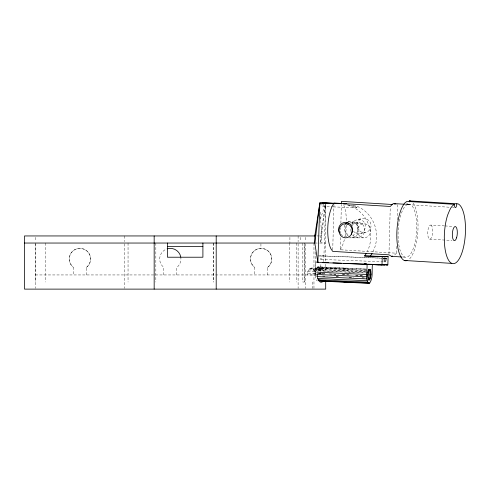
<?xml version="1.0" encoding="UTF-8"?>
<svg xmlns="http://www.w3.org/2000/svg" width="490" height="490" viewBox="0 0 490 490"><rect width="100%" height="100%" fill="white"/><g stroke="black" fill="none" stroke-linecap="round" stroke-linejoin="round"><path stroke-width="0.37" stroke-dasharray="2.45 1.84" d="M325.63 243.04L325.703 202.903L320.619 243.04L320.619 235.947L325.587 203.65M332.735 249.857L333.966 204.508M396.612 246.397L396.428 253.201L340.158 249.741L340.568 234.624M340.587 233.865L340.752 227.819M340.881 223.287L341.395 204.391M388.98 254.071L390.236 207.968M397.335 219.943L397.592 204.6M323.737 261.685L325.703 202.903M315.493 262.781C315.897 268.551 313.569 275.337 316.785 280.641L317.477 280.942M320.595 271.374L320.913 263.498M307.377 273.31L307.248 274.945L317.165 275.141L315.125 274.945C315.027 272.336 314.286 268.581 311.242 268.055C308.774 268.385 307.836 271.209 307.377 273.31L317.312 273.31M320.423 273.806L320.564 272.091M323.602 203.773L323.173 205.959L322.665 206.48L322.022 205.383L321.906 203.791M336.991 268.293L317.134 267.656L316.313 270.713L367.065 273.083M320.252 219.428L325.464 203.62M344.868 224.922C342.804 228.665 345.113 233.706 349.107 234.98M351.832 224.402C353.082 219.9 358.282 219.269 362.147 218.583M317.734 271.601L319.235 269.004L321.183 268.055L323.13 269.004L324.356 271.111M340.158 249.741L342.192 246.121A26.589 9.237 -86.5 0 0 344.88 237.485M396.428 253.201L394.34 255.339M407.043 203.136A3.338 1.158 -86.5 0 0 407.441 204.336L408.035 204.673L408.654 204.054A3.338 1.158 -86.5 0 0 409.119 202.658M365.522 268.992L318.053 266.781L317.208 267.491L365.663 269.745M317.134 267.656L316.675 268.177A7.093 2.475 -87.3 0 0 315.186 274.314L315.193 275.313M86.216 274.945L86.216 267.571L88.218 265.654L89.664 263.283A10.302 9.953 -90 0 0 89.848 255.143C86.901 246.513 73.543 246.225 70.205 254.702A10.302 9.953 -90 0 0 70.015 262.836L71.35 265.274L73.267 267.277L73.267 274.945M267.399 274.945L267.399 267.571L269.408 265.654L270.854 263.283A10.302 9.953 -90 0 0 271.037 255.143C268.085 246.519 254.733 246.219 251.388 254.702A10.302 9.953 -90 0 0 251.205 262.836L252.54 265.274L254.457 267.277L254.457 274.945M381.735 258.206L319.915 255.89L320.154 258.395L320.889 259.437L321.691 258.395L322.089 255.89L381.612 258.12M407.723 204.624L408.354 204.483M348.329 221.75C357.155 217.768 362.465 233.344 352.745 235.206M353.468 231.329C364.719 241.515 371.628 218.068 356.941 219.716M407.662 204.563L406.914 204.722A26.589 9.237 -86.5 0 0 399.16 246.629A26.589 9.237 -86.5 0 0 414.908 243.193A26.589 9.237 -86.5 0 0 409.352 204.189L405.653 203.963M408.415 204.397L409.352 204.189M347.986 221.67L349.474 221.345M360.211 233.577L365.411 232.438M343.539 268.165L346.516 268.104L343.582 268.643L336.826 268.857L319.039 268.03L318.053 266.781M351.042 205.108L355.63 206.725L356.983 207.821L349.376 205.126L347.288 205.151A32.132 30.104 89.4 0 1 367.298 251.456M351.991 222.405L357.81 222.331M352.004 237.289L357.829 237.221M308.59 269.984L318.586 269.91M314.623 271.601L315.97 271.595M351.845 223.697L364.352 223.697A7.087 6.646 -90 0 1 369.607 234.624A7.087 6.646 -90 0 1 358.11 234.012A7.087 6.646 -90 0 1 364.352 223.697M316.981 235.947L320.619 235.947M348.978 237.858L363.69 237.858M314.801 243.04L319.119 243.04M319.805 243.04L325.703 243.04L325.703 261.17M318.071 255.89L323.964 255.89M311.242 268.055L321.183 268.055M310.237 268.293L322.193 268.293M309.294 269.004L323.13 269.004M313.998 270.131L323.939 270.131M307.8 271.601L316.209 271.601M318.065 273.31L324.95 273.31M35.378 274.945L315.205 274.945L315.205 251.395M304.253 282.032L304.253 243.04L304.296 282.032L302.838 282.032L302.838 243.04M320.889 259.437L384.987 261.838M322.665 206.48L332.575 206.866M333.341 206.896L356.983 207.821M317.624 266.958L366.722 269.206M367.476 270.584L319.039 268.03M316.834 268.336L365.313 270.59M319.958 270.768L319.149 268.336L319.364 269.433L366.992 271.656M316.528 269.433L367.28 271.797M367.157 272.936L319.474 270.713L319.364 269.433M319.364 273.463L324.662 273.714M329.207 273.922L338.296 274.345M342.087 274.523L351.177 274.945M355.722 275.16L364.052 275.545M317.716 273.536L323.02 273.781M329.837 274.1L335.895 274.382M342.712 274.7L349.529 275.019M355.593 275.3L362.41 275.619M322.628 276.023L327.173 276.238M336.263 276.66L340.048 276.832M349.143 277.26L353.688 277.469M362.018 277.861L365.803 278.032M322.585 276.127L324.858 276.238M336.226 276.764L337.739 276.832M349.101 277.365L351.373 277.469M361.975 277.965L364.248 278.069M367.984 280.611L370.262 280.715M405.175 204.275L408.133 204.459M408.035 204.673L449.489 207.227M452.503 207.411L454.01 207.503M393.942 204.593L397.745 204.832M430.857 225.063A7.087 2.462 -86.5 0 1 431.984 236.272A7.087 2.462 -86.5 0 1 427.807 234.967A7.087 2.462 -86.5 0 1 430.857 225.063L444.289 225.89M445.036 225.933L453.238 226.441M429.577 239.138L451.958 240.517M402.529 257.017L405.487 257.195M343.055 269.886L352.843 271.993M349.376 205.126L346.559 204.514M340.624 234.134L342.155 235.323A7.662 6.725 46.2 0 0 347.539 236.339M336.636 268.318L336.826 268.857M320.331 212.041L321.948 243.04M325.703 264.19L325.703 271.748M313.961 243.04L313.961 288.414M312.393 282.032L312.393 288.414M305.442 237.368L305.442 241.619M305.442 243.793L305.442 288.365M300.542 237.368L300.542 241.619M298.116 235.947L298.116 241.619M298.116 243.793L298.116 288.365M296.383 243.04L296.383 282.032M289.909 237.368L289.909 243.04M289.578 243.04L289.578 282.032M260.931 243.8L260.931 248.357M213.677 243.04L213.677 282.032M213.469 243.04L213.469 282.032M176.614 274.945L176.614 267.571A10.633 10.633 0 0 0 180.908 257.844M163.672 274.945L163.672 267.277A10.633 10.633 0 0 1 166.49 249.073M155.838 243.04L155.838 282.032M128.049 243.04L128.049 282.032M124.252 235.947L124.252 241.619M124.252 243.793L124.252 288.365M45.343 243.04L45.343 282.032M35.378 243.04L35.378 282.032M35.231 237.368L35.231 241.619M35.231 243.793L35.231 288.365M353.131 205.083A32.132 30.104 89.4 0 1 372.443 252.718M351.771 226.055A7.442 6.976 89.5 0 1 361.816 223.679A7.442 6.976 89.5 0 1 363.17 234.563A7.442 6.976 89.5 0 1 352.892 235.041M351.079 231.703A7.442 6.976 89.5 0 1 351.073 227.85M350.185 222.656A7.442 6.976 89.5 0 1 358.974 229.847A7.442 6.976 89.5 0 1 350.197 237.038M348.519 236.296A7.442 6.976 89.5 0 1 347.055 224.585M86.216 267.571A10.633 10.633 0 0 0 81.561 248.479L78.786 248.418A10.633 10.633 0 0 0 73.267 267.277M267.399 267.571A10.633 10.633 0 0 0 262.75 248.479L259.976 248.418A10.633 10.633 0 0 0 254.457 267.277M413.07 203.074A30.129 10.468 -86.5 0 1 417.774 232.707A30.129 10.468 -86.5 0 1 408.685 259.657M343.839 205.273A26.589 9.237 -86.5 0 1 346.43 220.898M346.393 225.026A26.589 9.237 -86.5 0 1 345.027 236.774M357.351 223.195C356.524 226.172 357.761 229.51 360.162 231.39A7.662 7.093 -61 0 0 367.194 231.825C372.21 229.688 372.339 222.05 367.531 219.6A7.662 6.725 46.2 0 0 360.499 219.171L359.115 220.175L357.351 223.195"/><path stroke-width="0.73" d="M372.486 264.465C371.579 270.48 373.392 277.701 369.705 283.042L368.29 283.042C364.995 277.512 367.488 270.462 367.035 264.465L379.064 264.649M370.985 274.492L370.661 270.731L369.981 269.359L369.135 269.359C367.335 272.293 367.108 276.562 368.713 279.618L369.558 279.618L369.974 279.092L370.985 274.492L367.194 274.314M341.414 203.638L341.475 201.372L392.423 204.502M366.232 253.446A32.132 30.104 89.4 0 1 364.609 255.964L388.117 256.576L387.835 264.894L317.869 262.481L319.86 202.97L341.585 203.503M378.85 264.747L369.76 264.465L381.992 264.968L382.267 256.65L388.117 256.576M386.194 258.291L385.789 260.796L384.987 261.838L384.252 260.796L384.025 258.291L386.194 258.291L383.903 258.206M317.263 273.922L317.734 278.688L319.235 281.285A7.356 3.963 -90 0 0 323.13 281.285M315.278 234.514L314.801 235.947L314.801 243.04L317.869 262.481M351.587 233.344C353.59 230.159 352.402 225.755 349.523 223.532A7.662 7.093 -61 0 0 342.492 223.097C338.982 224.702 337.53 229.24 339.405 232.597M345.113 224.371L347.263 222.289M456.778 203.797A3.338 1.158 -86.5 0 1 455.516 207.595A3.338 1.158 -86.5 0 1 454.438 204.336C450.567 206.462 449.348 211.202 447.682 214.957A30.129 10.468 -86.5 0 0 444.295 237.105L444.559 244.718A30.129 10.468 -86.5 0 0 462.113 252.277A30.129 10.468 -86.5 0 0 458.028 203.852L409.297 200.882A3.338 1.158 -86.5 0 1 409.248 201.782M318.586 280.378L319.915 280.004M395.289 203.326L392.851 203.858L390.279 206.462L334.009 203.001L331.975 206.615A26.589 9.237 -86.5 0 0 330.83 248.602L332.692 251.37L388.962 254.831L391.418 256.331L401.788 256.968M391.418 256.331L392.637 256.068M344.133 282.185L345.199 281.989M343.257 203.681L346.179 203.711M24.5 243.04L314.801 243.04L319.86 202.97L334.229 203.515M167.458 246.586L202.903 246.586M385.642 264.833L387.835 264.894L386.31 264.839M381.882 264.839L384.913 264.931L382.721 264.851M323.596 202.927L334.18 203.332M335.693 203.393L340.991 203.595M321.967 202.946L334.07 203.411M335.583 203.472L338.608 203.589M364.609 255.964L382.267 256.65M383.578 258.236L385.109 258.291M364.174 263.981L366.465 264.067M374.097 264.361L378.678 264.539M409.297 200.882L410.553 200.931M364.487 264.245L366.128 264.312L364.627 264.226M367.635 264.373L381.992 264.968M316.283 262.101L318.555 262.205M322.34 262.383L328.398 262.664M332.943 262.879L341.279 263.265M343.551 263.369L367.035 264.465M368.676 269.298L369.981 269.359M368.419 269.8L370.354 269.892M368.113 270.615L370.661 270.731M370.875 271.834L367.745 271.687L367.916 272.973L370.985 273.114M316.626 272.158L366.624 274.492M367.084 275.686L370.869 275.864M316.626 274.449L366.618 276.783M367.61 277.003L370.654 277.144M368.076 278.142L370.348 278.247M316.81 276.587L366.808 278.914M367.702 278.988L369.974 279.092M368.045 279.551L369.558 279.618M317.924 278.455L367.163 280.752M318.433 279.864L367.672 282.16M319.811 280.782L369.705 283.042M320.521 281.089L368.982 283.343M364.131 264.061L366.41 264.171M364.413 264.079L366.612 264.184M364.548 264.171L366.036 264.251M454.438 204.336L406.957 201.415L405.065 202.738A30.129 10.468 -86.5 0 0 396.857 238.054A30.129 10.468 -86.5 0 0 407.025 260.57M394.07 203.589L404.434 204.232M404.293 260.46L451.768 263.375M344.77 203.742L346.154 204.042M343.147 203.76L344.513 204.061M319.939 204.483L319.86 202.97L314.801 235.947L24.5 235.947L24.5 289.118L325.703 289.118L325.703 280.813M216.2 235.947L216.2 289.118M202.903 243.04L202.903 257.219L167.458 257.219L167.458 243.04M154.166 235.947L154.166 289.118M167.145 248.846A10.633 10.633 0 0 1 169.185 248.418L171.959 248.479A10.633 10.633 0 0 1 180.81 257.158M372.075 253.373A32.132 30.104 89.4 0 1 370.452 255.89M347.502 224.144A7.442 6.976 89.5 0 1 348.5 223.403M368.266 271.601A7.087 2.566 -90 0 1 368.517 273.31M351.214 234.624A7.087 6.646 -90 0 0 345.958 223.697A7.087 6.646 -90 0 0 339.711 234.012A7.087 6.646 -90 0 0 351.214 234.624M456.6 237.785A7.087 2.462 -86.5 0 0 455.48 226.576A7.087 2.462 -86.5 0 0 452.423 236.48A7.087 2.462 -86.5 0 0 456.6 237.785"/></g></svg>
